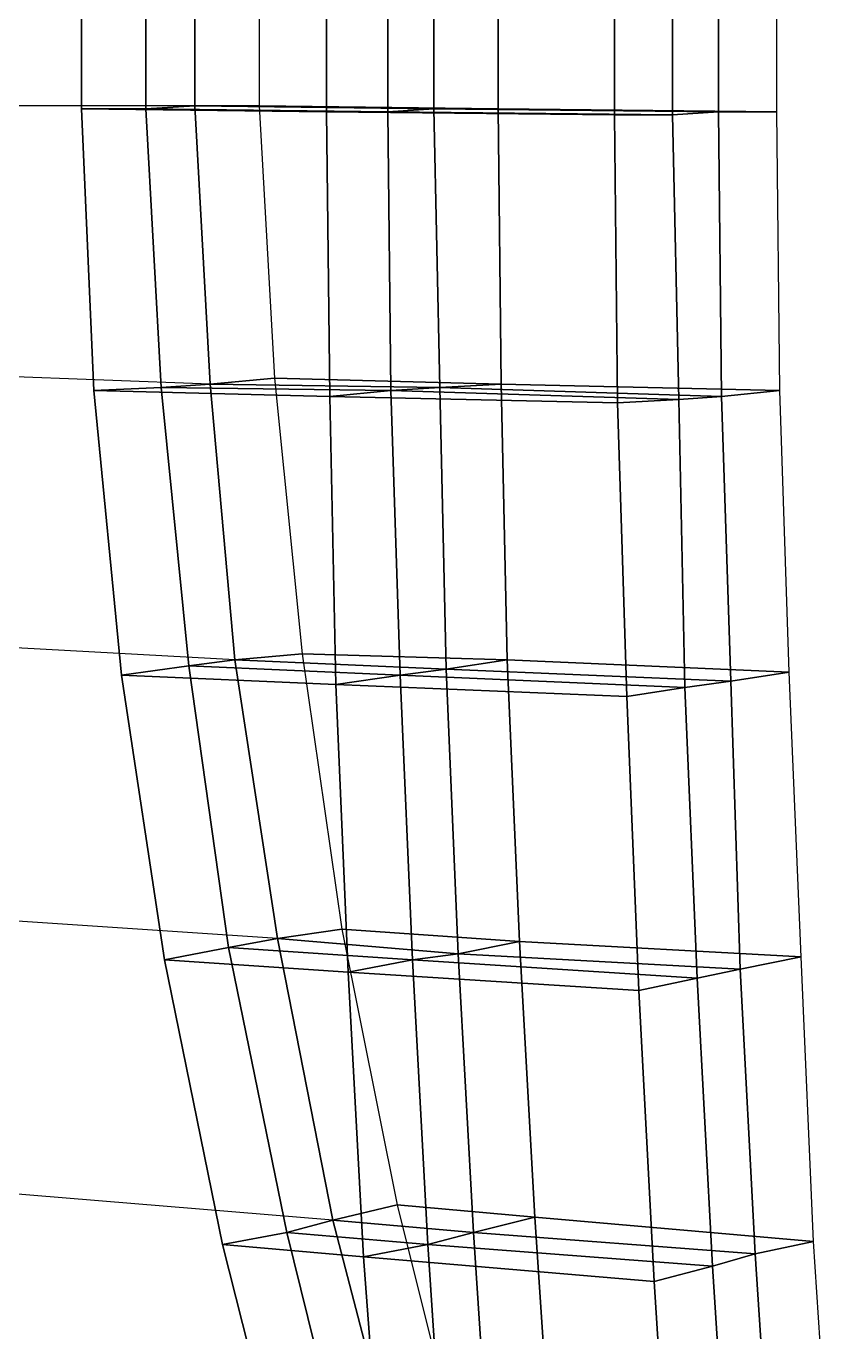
# Model space of a CAD drawing. Extents: x -24.1 to 24.1, y -24.4 to 24.4.
# Drawn here: x -19.131 to -16.5, y -4.455 to -0.19 of the extents above; entities that cross this region are included whole.
import ezdxf

# ---------------------------------------------------------------- set-up
doc = ezdxf.new("R2010")
doc.units = 0
doc.header["$MEASUREMENT"] = 0
for name, color, linetype in [('Bases - borderline bottom', 7, 'CONTINUOUS'), ('Bases - borderline side1', 7, 'CONTINUOUS'), ('Bases - borderline side2', 7, 'CONTINUOUS'), ('Bases - borderline side3', 7, 'CONTINUOUS'), ('Bases - borderline side4', 7, 'CONTINUOUS'), ('Bases - borderline top', 7, 'CONTINUOUS'), ('Bases bottom', 7, 'CONTINUOUS'), ('Bases side1', 7, 'CONTINUOUS'), ('Bases side2', 7, 'CONTINUOUS'), ('Bases side3', 7, 'CONTINUOUS'), ('Bases side4', 7, 'CONTINUOUS'), ('Bases top', 7, 'CONTINUOUS'), ('FEA3', 7, 'CONTINUOUS'), ('LowerTendons', 7, 'CONTINUOUS'), ('UpperTendons', 7, 'CONTINUOUS')]:
    doc.layers.add(name, color=color, linetype=linetype)

msp = doc.modelspace()

# ---------------------------------------------------------------- linework, layer by layer
at = {"layer": 'Bases - borderline bottom'}
for points in [[(-18.74, 0.46, 59.49), (-18.74, -0.46, 59.49), (-17.95, -0.47, 59.98), (-17.95, 0.47, 59.98)], [(-18.58, 0.45, 59.24), (-18.58, -0.45, 59.24), (-17.8, -0.46, 59.72), (-17.8, 0.46, 59.72)], [(-18.37, 0.45, 58.9), (-18.37, -0.45, 58.9), (-17.59, -0.46, 59.37), (-17.59, 0.46, 59.37)], [(-17.94, -1.38, 59.96), (-17.95, -0.47, 59.98), (-18.74, -0.46, 59.49), (-18.69, -1.37, 59.49)], [(-17.78, -1.37, 59.7), (-17.8, -0.46, 59.72), (-18.58, -0.45, 59.24), (-18.53, -1.36, 59.24)], [(-17.58, -1.36, 59.35), (-17.59, -0.46, 59.37), (-18.37, -0.45, 58.9), (-18.32, -1.34, 58.9)], [(-17.76, -2.29, 59.66), (-17.78, -1.37, 59.7), (-18.53, -1.36, 59.24), (-18.45, -2.26, 59.24)], [(-17.56, -2.26, 59.31), (-17.58, -1.36, 59.35), (-18.32, -1.34, 58.9), (-18.23, -2.24, 58.9)], [(-17.91, -2.31, 59.91), (-17.94, -1.38, 59.96), (-18.69, -1.37, 59.49), (-18.6, -2.28, 59.49)], [(-17.72, -3.22, 59.59), (-17.76, -2.29, 59.66), (-18.45, -2.26, 59.24), (-18.31, -3.17, 59.24)], [(-17.52, -3.18, 59.25), (-17.56, -2.26, 59.31), (-18.23, -2.24, 58.9), (-18.1, -3.14, 58.9)], [(-17.87, -3.24, 59.85), (-17.91, -2.31, 59.91), (-18.6, -2.28, 59.49), (-18.47, -3.2, 59.5)], [(-17.47, -4.08, 59.17), (-17.52, -3.18, 59.25), (-18.1, -3.14, 58.9), (-17.92, -4.04, 58.9)], [(-17.67, -4.13, 59.51), (-17.72, -3.22, 59.59), (-18.31, -3.17, 59.24), (-18.13, -4.09, 59.24)], [(-17.82, -4.17, 59.77), (-17.87, -3.24, 59.85), (-18.47, -3.2, 59.5), (-18.28, -4.13, 59.5)], [(-17.41, -4.98, 59.07), (-17.47, -4.08, 59.17), (-17.92, -4.04, 58.9), (-17.69, -4.96, 58.9)], [(-17.61, -5.04, 59.41), (-17.67, -4.13, 59.51), (-18.13, -4.09, 59.24), (-17.89, -5.01, 59.24)], [(-17.76, -5.08, 59.66), (-17.82, -4.17, 59.77), (-18.28, -4.13, 59.5), (-18.05, -5.06, 59.5)]]:
    msp.add_3dface(points, dxfattribs=at)
at = {"layer": 'Bases - borderline side1'}
for points in [[(-18.74, 0.46, 59.49), (-18.74, -0.46, 59.49), (-18.95, -0.46, 59.83), (-18.95, 0.46, 59.83)], [(-18.58, 0.45, 59.24), (-18.58, -0.45, 59.24), (-18.74, -0.46, 59.49), (-18.74, 0.46, 59.49)], [(-18.37, 0.45, 58.9), (-18.37, -0.45, 58.9), (-18.58, -0.45, 59.24), (-18.58, 0.45, 59.24)], [(-17.78, -1.37, 59.7), (-17.8, -0.46, 59.72), (-17.95, -0.47, 59.98), (-17.94, -1.38, 59.96)], [(-17.58, -1.36, 59.35), (-17.59, -0.46, 59.37), (-17.8, -0.46, 59.72), (-17.78, -1.37, 59.7)], [(-17.94, -1.38, 59.96), (-17.95, -0.47, 59.98), (-18.15, -0.47, 60.32), (-18.14, -1.4, 60.3)], [(-17.56, -2.26, 59.31), (-17.58, -1.36, 59.35), (-17.78, -1.37, 59.7), (-17.76, -2.29, 59.66)], [(-17.91, -2.31, 59.91), (-17.94, -1.38, 59.96), (-18.14, -1.4, 60.3), (-18.12, -2.34, 60.26)], [(-17.76, -2.29, 59.66), (-17.78, -1.37, 59.7), (-17.94, -1.38, 59.96), (-17.91, -2.31, 59.91)], [(-17.52, -3.18, 59.25), (-17.56, -2.26, 59.31), (-17.76, -2.29, 59.66), (-17.72, -3.22, 59.59)], [(-17.72, -3.22, 59.59), (-17.76, -2.29, 59.66), (-17.91, -2.31, 59.91), (-17.87, -3.24, 59.85)], [(-17.87, -3.24, 59.85), (-17.91, -2.31, 59.91), (-18.12, -2.34, 60.26), (-18.08, -3.28, 60.19)], [(-17.47, -4.08, 59.17), (-17.52, -3.18, 59.25), (-17.72, -3.22, 59.59), (-17.67, -4.13, 59.51)], [(-17.82, -4.17, 59.77), (-17.87, -3.24, 59.85), (-18.08, -3.28, 60.19), (-18.03, -4.21, 60.11)], [(-17.67, -4.13, 59.51), (-17.72, -3.22, 59.59), (-17.87, -3.24, 59.85), (-17.82, -4.17, 59.77)], [(-17.41, -4.98, 59.07), (-17.47, -4.08, 59.17), (-17.67, -4.13, 59.51), (-17.61, -5.04, 59.41)], [(-17.61, -5.04, 59.41), (-17.67, -4.13, 59.51), (-17.82, -4.17, 59.77), (-17.76, -5.08, 59.66)], [(-17.76, -5.08, 59.66), (-17.82, -4.17, 59.77), (-18.03, -4.21, 60.11), (-17.96, -5.14, 60)]]:
    msp.add_3dface(points, dxfattribs=at)
at = {"layer": 'Bases - borderline side2'}
for points in [[(-18.74, -0.46, 59.49), (-17.95, -0.47, 59.98), (-18.15, -0.47, 60.32), (-18.95, -0.46, 59.83)], [(-17.95, -0.47, 59.98), (-18.74, -0.46, 59.49), (-18.95, -0.46, 59.83), (-18.15, -0.47, 60.32)], [(-18.58, -0.45, 59.24), (-17.8, -0.46, 59.72), (-17.95, -0.47, 59.98), (-18.74, -0.46, 59.49)], [(-17.8, -0.46, 59.72), (-18.58, -0.45, 59.24), (-18.74, -0.46, 59.49), (-17.95, -0.47, 59.98)], [(-18.37, -0.45, 58.9), (-17.59, -0.46, 59.37), (-17.8, -0.46, 59.72), (-18.58, -0.45, 59.24)], [(-17.59, -0.46, 59.37), (-18.37, -0.45, 58.9), (-18.58, -0.45, 59.24), (-17.8, -0.46, 59.72)], [(-17.78, -1.37, 59.7), (-18.53, -1.36, 59.24), (-18.69, -1.37, 59.49), (-17.94, -1.38, 59.96)], [(-17.58, -1.36, 59.35), (-18.32, -1.34, 58.9), (-18.53, -1.36, 59.24), (-17.78, -1.37, 59.7)], [(-17.94, -1.38, 59.96), (-18.69, -1.37, 59.49), (-18.91, -1.38, 59.83), (-18.14, -1.4, 60.3)], [(-17.76, -2.29, 59.66), (-18.45, -2.26, 59.24), (-18.6, -2.28, 59.49), (-17.91, -2.31, 59.91)], [(-17.56, -2.26, 59.31), (-18.23, -2.24, 58.9), (-18.45, -2.26, 59.24), (-17.76, -2.29, 59.66)], [(-17.91, -2.31, 59.91), (-18.6, -2.28, 59.49), (-18.82, -2.31, 59.83), (-18.12, -2.34, 60.26)], [(-17.52, -3.18, 59.25), (-18.1, -3.14, 58.9), (-18.31, -3.17, 59.24), (-17.72, -3.22, 59.59)], [(-17.72, -3.22, 59.59), (-18.31, -3.17, 59.24), (-18.47, -3.2, 59.5), (-17.87, -3.24, 59.85)], [(-17.87, -3.24, 59.85), (-18.47, -3.2, 59.5), (-18.68, -3.24, 59.83), (-18.08, -3.28, 60.19)], [(-17.47, -4.08, 59.17), (-17.92, -4.04, 58.9), (-18.13, -4.09, 59.24), (-17.67, -4.13, 59.51)], [(-17.67, -4.13, 59.51), (-18.13, -4.09, 59.24), (-18.28, -4.13, 59.5), (-17.82, -4.17, 59.77)], [(-17.82, -4.17, 59.77), (-18.28, -4.13, 59.5), (-18.49, -4.17, 59.83), (-18.03, -4.21, 60.11)]]:
    msp.add_3dface(points, dxfattribs=at)
at = {"layer": 'Bases - borderline side3'}
for points in [[(-17.95, -0.47, 59.98), (-17.95, 0.47, 59.98), (-18.15, 0.47, 60.32), (-18.15, -0.47, 60.32)], [(-17.8, -0.46, 59.72), (-17.8, 0.46, 59.72), (-17.95, 0.47, 59.98), (-17.95, -0.47, 59.98)], [(-17.59, -0.46, 59.37), (-17.59, 0.46, 59.37), (-17.8, 0.46, 59.72), (-17.8, -0.46, 59.72)], [(-18.74, -0.46, 59.49), (-18.69, -1.37, 59.49), (-18.91, -1.38, 59.83), (-18.95, -0.46, 59.83)], [(-18.58, -0.45, 59.24), (-18.53, -1.36, 59.24), (-18.69, -1.37, 59.49), (-18.74, -0.46, 59.49)], [(-18.37, -0.45, 58.9), (-18.32, -1.34, 58.9), (-18.53, -1.36, 59.24), (-18.58, -0.45, 59.24)], [(-18.53, -1.36, 59.24), (-18.45, -2.26, 59.24), (-18.6, -2.28, 59.49), (-18.69, -1.37, 59.49)], [(-18.32, -1.34, 58.9), (-18.23, -2.24, 58.9), (-18.45, -2.26, 59.24), (-18.53, -1.36, 59.24)], [(-18.69, -1.37, 59.49), (-18.6, -2.28, 59.49), (-18.82, -2.31, 59.83), (-18.91, -1.38, 59.83)], [(-18.45, -2.26, 59.24), (-18.31, -3.17, 59.24), (-18.47, -3.2, 59.5), (-18.6, -2.28, 59.49)], [(-18.23, -2.24, 58.9), (-18.1, -3.14, 58.9), (-18.31, -3.17, 59.24), (-18.45, -2.26, 59.24)], [(-18.6, -2.28, 59.49), (-18.47, -3.2, 59.5), (-18.68, -3.24, 59.83), (-18.82, -2.31, 59.83)], [(-18.1, -3.14, 58.9), (-17.92, -4.04, 58.9), (-18.13, -4.09, 59.24), (-18.31, -3.17, 59.24)], [(-18.31, -3.17, 59.24), (-18.13, -4.09, 59.24), (-18.28, -4.13, 59.5), (-18.47, -3.2, 59.5)], [(-18.47, -3.2, 59.5), (-18.28, -4.13, 59.5), (-18.49, -4.17, 59.83), (-18.68, -3.24, 59.83)], [(-17.92, -4.04, 58.9), (-17.69, -4.96, 58.9), (-17.89, -5.01, 59.24), (-18.13, -4.09, 59.24)], [(-18.13, -4.09, 59.24), (-17.89, -5.01, 59.24), (-18.05, -5.06, 59.5), (-18.28, -4.13, 59.5)], [(-18.28, -4.13, 59.5), (-18.05, -5.06, 59.5), (-18.25, -5.12, 59.83), (-18.49, -4.17, 59.83)]]:
    msp.add_3dface(points, dxfattribs=at)
at = {"layer": 'Bases - borderline side4'}
for points in [[(-18.53, -1.36, 59.24), (-17.78, -1.37, 59.7), (-17.94, -1.38, 59.96), (-18.69, -1.37, 59.49)], [(-18.32, -1.34, 58.9), (-17.58, -1.36, 59.35), (-17.78, -1.37, 59.7), (-18.53, -1.36, 59.24)], [(-18.69, -1.37, 59.49), (-17.94, -1.38, 59.96), (-18.14, -1.4, 60.3), (-18.91, -1.38, 59.83)], [(-18.45, -2.26, 59.24), (-17.76, -2.29, 59.66), (-17.91, -2.31, 59.91), (-18.6, -2.28, 59.49)], [(-18.23, -2.24, 58.9), (-17.56, -2.26, 59.31), (-17.76, -2.29, 59.66), (-18.45, -2.26, 59.24)], [(-18.6, -2.28, 59.49), (-17.91, -2.31, 59.91), (-18.12, -2.34, 60.26), (-18.82, -2.31, 59.83)], [(-18.1, -3.14, 58.9), (-17.52, -3.18, 59.25), (-17.72, -3.22, 59.59), (-18.31, -3.17, 59.24)], [(-18.31, -3.17, 59.24), (-17.72, -3.22, 59.59), (-17.87, -3.24, 59.85), (-18.47, -3.2, 59.5)], [(-18.47, -3.2, 59.5), (-17.87, -3.24, 59.85), (-18.08, -3.28, 60.19), (-18.68, -3.24, 59.83)], [(-17.92, -4.04, 58.9), (-17.47, -4.08, 59.17), (-17.67, -4.13, 59.51), (-18.13, -4.09, 59.24)], [(-18.13, -4.09, 59.24), (-17.67, -4.13, 59.51), (-17.82, -4.17, 59.77), (-18.28, -4.13, 59.5)], [(-18.28, -4.13, 59.5), (-17.82, -4.17, 59.77), (-18.03, -4.21, 60.11), (-18.49, -4.17, 59.83)]]:
    msp.add_3dface(points, dxfattribs=at)
at = {"layer": 'Bases - borderline top'}
for points in [[(-18.95, 0.46, 59.83), (-18.95, -0.46, 59.83), (-18.15, -0.47, 60.32), (-18.15, 0.47, 60.32)], [(-18.74, 0.46, 59.49), (-18.74, -0.46, 59.49), (-17.95, -0.47, 59.98), (-17.95, 0.47, 59.98)], [(-18.58, 0.45, 59.24), (-18.58, -0.45, 59.24), (-17.8, -0.46, 59.72), (-17.8, 0.46, 59.72)], [(-18.14, -1.4, 60.3), (-18.15, -0.47, 60.32), (-18.95, -0.46, 59.83), (-18.91, -1.38, 59.83)], [(-17.94, -1.38, 59.96), (-17.95, -0.47, 59.98), (-18.74, -0.46, 59.49), (-18.69, -1.37, 59.49)], [(-17.78, -1.37, 59.7), (-17.8, -0.46, 59.72), (-18.58, -0.45, 59.24), (-18.53, -1.36, 59.24)], [(-17.76, -2.29, 59.66), (-17.78, -1.37, 59.7), (-18.53, -1.36, 59.24), (-18.45, -2.26, 59.24)], [(-18.12, -2.34, 60.26), (-18.14, -1.4, 60.3), (-18.91, -1.38, 59.83), (-18.82, -2.31, 59.83)], [(-17.91, -2.31, 59.91), (-17.94, -1.38, 59.96), (-18.69, -1.37, 59.49), (-18.6, -2.28, 59.49)], [(-17.72, -3.22, 59.59), (-17.76, -2.29, 59.66), (-18.45, -2.26, 59.24), (-18.31, -3.17, 59.24)], [(-17.87, -3.24, 59.85), (-17.91, -2.31, 59.91), (-18.6, -2.28, 59.49), (-18.47, -3.2, 59.5)], [(-18.08, -3.28, 60.19), (-18.12, -2.34, 60.26), (-18.82, -2.31, 59.83), (-18.68, -3.24, 59.83)], [(-17.67, -4.13, 59.51), (-17.72, -3.22, 59.59), (-18.31, -3.17, 59.24), (-18.13, -4.09, 59.24)], [(-18.03, -4.21, 60.11), (-18.08, -3.28, 60.19), (-18.68, -3.24, 59.83), (-18.49, -4.17, 59.83)], [(-17.82, -4.17, 59.77), (-17.87, -3.24, 59.85), (-18.47, -3.2, 59.5), (-18.28, -4.13, 59.5)], [(-17.61, -5.04, 59.41), (-17.67, -4.13, 59.51), (-18.13, -4.09, 59.24), (-17.89, -5.01, 59.24)], [(-17.76, -5.08, 59.66), (-17.82, -4.17, 59.77), (-18.28, -4.13, 59.5), (-18.05, -5.06, 59.5)], [(-17.96, -5.14, 60), (-18.03, -4.21, 60.11), (-18.49, -4.17, 59.83), (-18.25, -5.12, 59.83)]]:
    msp.add_3dface(points, dxfattribs=at)
at = {"layer": 'Bases bottom'}
for points in [[(-17.02, 0.48, 60.51), (-17.95, 0.47, 59.98), (-17.95, -0.47, 59.98), (-17.02, -0.48, 60.51)], [(-16.87, 0.47, 60.25), (-17.8, 0.46, 59.72), (-17.8, -0.46, 59.72), (-16.87, -0.47, 60.25)], [(-16.68, 0.47, 59.9), (-17.59, 0.46, 59.37), (-17.59, -0.46, 59.37), (-16.68, -0.47, 59.9)], [(-16.87, -0.47, 60.25), (-17.8, -0.46, 59.72), (-17.78, -1.37, 59.7), (-16.86, -1.4, 60.23)], [(-16.68, -0.47, 59.9), (-17.59, -0.46, 59.37), (-17.58, -1.36, 59.35), (-16.67, -1.38, 59.88)], [(-17.02, -0.48, 60.51), (-17.95, -0.47, 59.98), (-17.94, -1.38, 59.96), (-17, -1.41, 60.49)], [(-16.67, -1.38, 59.88), (-17.58, -1.36, 59.35), (-17.56, -2.26, 59.31), (-16.64, -2.3, 59.83)], [(-17, -1.41, 60.49), (-17.94, -1.38, 59.96), (-17.91, -2.31, 59.91), (-16.98, -2.35, 60.44)], [(-16.86, -1.4, 60.23), (-17.78, -1.37, 59.7), (-17.76, -2.29, 59.66), (-16.83, -2.33, 60.18)], [(-16.64, -2.3, 59.83), (-17.56, -2.26, 59.31), (-17.52, -3.18, 59.25), (-16.6, -3.23, 59.77)], [(-16.83, -2.33, 60.18), (-17.76, -2.29, 59.66), (-17.72, -3.22, 59.59), (-16.8, -3.27, 60.12)], [(-16.98, -2.35, 60.44), (-17.91, -2.31, 59.91), (-17.87, -3.24, 59.85), (-16.94, -3.3, 60.38)], [(-16.6, -3.23, 59.77), (-17.52, -3.18, 59.25), (-17.47, -4.08, 59.17), (-16.56, -4.16, 59.68)], [(-16.94, -3.3, 60.38), (-17.87, -3.24, 59.85), (-17.82, -4.17, 59.77), (-16.89, -4.24, 60.29)], [(-16.8, -3.27, 60.12), (-17.72, -3.22, 59.59), (-17.67, -4.13, 59.51), (-16.75, -4.2, 60.03)], [(-16.56, -4.16, 59.68), (-17.47, -4.08, 59.17), (-17.41, -4.98, 59.07), (-16.5, -5.07, 59.57)], [(-16.75, -4.2, 60.03), (-17.67, -4.13, 59.51), (-17.61, -5.04, 59.41), (-16.69, -5.13, 59.92)], [(-16.89, -4.24, 60.29), (-17.82, -4.17, 59.77), (-17.76, -5.08, 59.66), (-16.83, -5.17, 60.18)]]:
    msp.add_3dface(points, dxfattribs=at)
at = {"layer": 'Bases side1'}
for points in [[(-16.87, -0.47, 60.25), (-17.8, -0.46, 59.72), (-17.95, -0.47, 59.98), (-17.02, -0.48, 60.51)], [(-16.68, -0.47, 59.9), (-17.59, -0.46, 59.37), (-17.8, -0.46, 59.72), (-16.87, -0.47, 60.25)], [(-17.02, -0.48, 60.51), (-17.95, -0.47, 59.98), (-18.15, -0.47, 60.32), (-17.21, -0.48, 60.86)], [(-16.67, -1.38, 59.88), (-17.58, -1.36, 59.35), (-17.78, -1.37, 59.7), (-16.86, -1.4, 60.23)], [(-17, -1.41, 60.49), (-17.94, -1.38, 59.96), (-18.14, -1.4, 60.3), (-17.2, -1.42, 60.84)], [(-16.86, -1.4, 60.23), (-17.78, -1.37, 59.7), (-17.94, -1.38, 59.96), (-17, -1.41, 60.49)], [(-16.64, -2.3, 59.83), (-17.56, -2.26, 59.31), (-17.76, -2.29, 59.66), (-16.83, -2.33, 60.18)], [(-16.83, -2.33, 60.18), (-17.76, -2.29, 59.66), (-17.91, -2.31, 59.91), (-16.98, -2.35, 60.44)], [(-16.98, -2.35, 60.44), (-17.91, -2.31, 59.91), (-18.12, -2.34, 60.26), (-17.17, -2.38, 60.79)], [(-16.6, -3.23, 59.77), (-17.52, -3.18, 59.25), (-17.72, -3.22, 59.59), (-16.8, -3.27, 60.12)], [(-16.94, -3.3, 60.38), (-17.87, -3.24, 59.85), (-18.08, -3.28, 60.19), (-17.13, -3.34, 60.73)], [(-16.8, -3.27, 60.12), (-17.72, -3.22, 59.59), (-17.87, -3.24, 59.85), (-16.94, -3.3, 60.38)], [(-16.56, -4.16, 59.68), (-17.47, -4.08, 59.17), (-17.67, -4.13, 59.51), (-16.75, -4.2, 60.03)], [(-16.75, -4.2, 60.03), (-17.67, -4.13, 59.51), (-17.82, -4.17, 59.77), (-16.89, -4.24, 60.29)], [(-16.89, -4.24, 60.29), (-17.82, -4.17, 59.77), (-18.03, -4.21, 60.11), (-17.08, -4.29, 60.64)]]:
    msp.add_3dface(points, dxfattribs=at)
at = {"layer": 'Bases side2'}
for points in [[(-17.95, 0.47, 59.98), (-17.95, -0.47, 59.98), (-18.15, -0.47, 60.32), (-18.15, 0.47, 60.32)], [(-17.8, 0.46, 59.72), (-17.8, -0.46, 59.72), (-17.95, -0.47, 59.98), (-17.95, 0.47, 59.98)], [(-17.59, 0.46, 59.37), (-17.59, -0.46, 59.37), (-17.8, -0.46, 59.72), (-17.8, 0.46, 59.72)], [(-17.8, -0.46, 59.72), (-17.78, -1.37, 59.7), (-17.94, -1.38, 59.96), (-17.95, -0.47, 59.98)], [(-17.59, -0.46, 59.37), (-17.58, -1.36, 59.35), (-17.78, -1.37, 59.7), (-17.8, -0.46, 59.72)], [(-17.95, -0.47, 59.98), (-17.94, -1.38, 59.96), (-18.14, -1.4, 60.3), (-18.15, -0.47, 60.32)], [(-17.58, -1.36, 59.35), (-17.56, -2.26, 59.31), (-17.76, -2.29, 59.66), (-17.78, -1.37, 59.7)], [(-17.94, -1.38, 59.96), (-17.91, -2.31, 59.91), (-18.12, -2.34, 60.26), (-18.14, -1.4, 60.3)], [(-17.78, -1.37, 59.7), (-17.76, -2.29, 59.66), (-17.91, -2.31, 59.91), (-17.94, -1.38, 59.96)], [(-17.56, -2.26, 59.31), (-17.52, -3.18, 59.25), (-17.72, -3.22, 59.59), (-17.76, -2.29, 59.66)], [(-17.76, -2.29, 59.66), (-17.72, -3.22, 59.59), (-17.87, -3.24, 59.85), (-17.91, -2.31, 59.91)], [(-17.91, -2.31, 59.91), (-17.87, -3.24, 59.85), (-18.08, -3.28, 60.19), (-18.12, -2.34, 60.26)], [(-17.52, -3.18, 59.25), (-17.47, -4.08, 59.17), (-17.67, -4.13, 59.51), (-17.72, -3.22, 59.59)], [(-17.87, -3.24, 59.85), (-17.82, -4.17, 59.77), (-18.03, -4.21, 60.11), (-18.08, -3.28, 60.19)], [(-17.72, -3.22, 59.59), (-17.67, -4.13, 59.51), (-17.82, -4.17, 59.77), (-17.87, -3.24, 59.85)], [(-17.47, -4.08, 59.17), (-17.41, -4.98, 59.07), (-17.61, -5.04, 59.41), (-17.67, -4.13, 59.51)], [(-17.67, -4.13, 59.51), (-17.61, -5.04, 59.41), (-17.76, -5.08, 59.66), (-17.82, -4.17, 59.77)], [(-17.82, -4.17, 59.77), (-17.76, -5.08, 59.66), (-17.96, -5.14, 60), (-18.03, -4.21, 60.11)]]:
    msp.add_3dface(points, dxfattribs=at)
at = {"layer": 'Bases side3'}
for points in [[(-17.8, -0.46, 59.72), (-16.87, -0.47, 60.25), (-17.02, -0.48, 60.51), (-17.95, -0.47, 59.98)], [(-17.59, -0.46, 59.37), (-16.68, -0.47, 59.9), (-16.87, -0.47, 60.25), (-17.8, -0.46, 59.72)], [(-17.95, -0.47, 59.98), (-17.02, -0.48, 60.51), (-17.21, -0.48, 60.86), (-18.15, -0.47, 60.32)], [(-17.58, -1.36, 59.35), (-16.67, -1.38, 59.88), (-16.86, -1.4, 60.23), (-17.78, -1.37, 59.7)], [(-17.94, -1.38, 59.96), (-17, -1.41, 60.49), (-17.2, -1.42, 60.84), (-18.14, -1.4, 60.3)], [(-17.78, -1.37, 59.7), (-16.86, -1.4, 60.23), (-17, -1.41, 60.49), (-17.94, -1.38, 59.96)], [(-17.56, -2.26, 59.31), (-16.64, -2.3, 59.83), (-16.83, -2.33, 60.18), (-17.76, -2.29, 59.66)], [(-17.76, -2.29, 59.66), (-16.83, -2.33, 60.18), (-16.98, -2.35, 60.44), (-17.91, -2.31, 59.91)], [(-17.91, -2.31, 59.91), (-16.98, -2.35, 60.44), (-17.17, -2.38, 60.79), (-18.12, -2.34, 60.26)], [(-17.52, -3.18, 59.25), (-16.6, -3.23, 59.77), (-16.8, -3.27, 60.12), (-17.72, -3.22, 59.59)], [(-17.87, -3.24, 59.85), (-16.94, -3.3, 60.38), (-17.13, -3.34, 60.73), (-18.08, -3.28, 60.19)], [(-17.72, -3.22, 59.59), (-16.8, -3.27, 60.12), (-16.94, -3.3, 60.38), (-17.87, -3.24, 59.85)], [(-17.47, -4.08, 59.17), (-16.56, -4.16, 59.68), (-16.75, -4.2, 60.03), (-17.67, -4.13, 59.51)], [(-17.67, -4.13, 59.51), (-16.75, -4.2, 60.03), (-16.89, -4.24, 60.29), (-17.82, -4.17, 59.77)], [(-17.82, -4.17, 59.77), (-16.89, -4.24, 60.29), (-17.08, -4.29, 60.64), (-18.03, -4.21, 60.11)]]:
    msp.add_3dface(points, dxfattribs=at)
at = {"layer": 'Bases side4'}
for points in [[(-17.02, -0.48, 60.51), (-17.02, 0.48, 60.51), (-17.21, 0.48, 60.86), (-17.21, -0.48, 60.86)], [(-16.87, -0.47, 60.25), (-16.87, 0.47, 60.25), (-17.02, 0.48, 60.51), (-17.02, -0.48, 60.51)], [(-16.68, -0.47, 59.9), (-16.68, 0.47, 59.9), (-16.87, 0.47, 60.25), (-16.87, -0.47, 60.25)], [(-17, -1.41, 60.49), (-17.02, -0.48, 60.51), (-17.21, -0.48, 60.86), (-17.2, -1.42, 60.84)], [(-16.86, -1.4, 60.23), (-16.87, -0.47, 60.25), (-17.02, -0.48, 60.51), (-17, -1.41, 60.49)], [(-16.67, -1.38, 59.88), (-16.68, -0.47, 59.9), (-16.87, -0.47, 60.25), (-16.86, -1.4, 60.23)], [(-16.83, -2.33, 60.18), (-16.86, -1.4, 60.23), (-17, -1.41, 60.49), (-16.98, -2.35, 60.44)], [(-16.64, -2.3, 59.83), (-16.67, -1.38, 59.88), (-16.86, -1.4, 60.23), (-16.83, -2.33, 60.18)], [(-16.98, -2.35, 60.44), (-17, -1.41, 60.49), (-17.2, -1.42, 60.84), (-17.17, -2.38, 60.79)], [(-16.6, -3.23, 59.77), (-16.64, -2.3, 59.83), (-16.83, -2.33, 60.18), (-16.8, -3.27, 60.12)], [(-16.8, -3.27, 60.12), (-16.83, -2.33, 60.18), (-16.98, -2.35, 60.44), (-16.94, -3.3, 60.38)], [(-16.94, -3.3, 60.38), (-16.98, -2.35, 60.44), (-17.17, -2.38, 60.79), (-17.13, -3.34, 60.73)], [(-16.56, -4.16, 59.68), (-16.6, -3.23, 59.77), (-16.8, -3.27, 60.12), (-16.75, -4.2, 60.03)], [(-16.75, -4.2, 60.03), (-16.8, -3.27, 60.12), (-16.94, -3.3, 60.38), (-16.89, -4.24, 60.29)], [(-16.89, -4.24, 60.29), (-16.94, -3.3, 60.38), (-17.13, -3.34, 60.73), (-17.08, -4.29, 60.64)], [(-16.5, -5.07, 59.57), (-16.56, -4.16, 59.68), (-16.75, -4.2, 60.03), (-16.69, -5.13, 59.92)], [(-16.69, -5.13, 59.92), (-16.75, -4.2, 60.03), (-16.89, -4.24, 60.29), (-16.83, -5.17, 60.18)], [(-16.83, -5.17, 60.18), (-16.89, -4.24, 60.29), (-17.08, -4.29, 60.64), (-17.02, -5.23, 60.53)]]:
    msp.add_3dface(points, dxfattribs=at)
at = {"layer": 'Bases top'}
for points in [[(-17.21, 0.48, 60.86), (-18.15, 0.47, 60.32), (-18.15, -0.47, 60.32), (-17.21, -0.48, 60.86)], [(-17.02, 0.48, 60.51), (-17.95, 0.47, 59.98), (-17.95, -0.47, 59.98), (-17.02, -0.48, 60.51)], [(-16.87, 0.47, 60.25), (-17.8, 0.46, 59.72), (-17.8, -0.46, 59.72), (-16.87, -0.47, 60.25)], [(-16.87, -0.47, 60.25), (-17.8, -0.46, 59.72), (-17.78, -1.37, 59.7), (-16.86, -1.4, 60.23)], [(-17.21, -0.48, 60.86), (-18.15, -0.47, 60.32), (-18.14, -1.4, 60.3), (-17.2, -1.42, 60.84)], [(-17.02, -0.48, 60.51), (-17.95, -0.47, 59.98), (-17.94, -1.38, 59.96), (-17, -1.41, 60.49)], [(-17.2, -1.42, 60.84), (-18.14, -1.4, 60.3), (-18.12, -2.34, 60.26), (-17.17, -2.38, 60.79)], [(-17, -1.41, 60.49), (-17.94, -1.38, 59.96), (-17.91, -2.31, 59.91), (-16.98, -2.35, 60.44)], [(-16.86, -1.4, 60.23), (-17.78, -1.37, 59.7), (-17.76, -2.29, 59.66), (-16.83, -2.33, 60.18)], [(-16.83, -2.33, 60.18), (-17.76, -2.29, 59.66), (-17.72, -3.22, 59.59), (-16.8, -3.27, 60.12)], [(-17.17, -2.38, 60.79), (-18.12, -2.34, 60.26), (-18.08, -3.28, 60.19), (-17.13, -3.34, 60.73)], [(-16.98, -2.35, 60.44), (-17.91, -2.31, 59.91), (-17.87, -3.24, 59.85), (-16.94, -3.3, 60.38)], [(-16.94, -3.3, 60.38), (-17.87, -3.24, 59.85), (-17.82, -4.17, 59.77), (-16.89, -4.24, 60.29)], [(-16.8, -3.27, 60.12), (-17.72, -3.22, 59.59), (-17.67, -4.13, 59.51), (-16.75, -4.2, 60.03)], [(-17.13, -3.34, 60.73), (-18.08, -3.28, 60.19), (-18.03, -4.21, 60.11), (-17.08, -4.29, 60.64)], [(-16.75, -4.2, 60.03), (-17.67, -4.13, 59.51), (-17.61, -5.04, 59.41), (-16.69, -5.13, 59.92)], [(-16.89, -4.24, 60.29), (-17.82, -4.17, 59.77), (-17.76, -5.08, 59.66), (-16.83, -5.17, 60.18)], [(-17.08, -4.29, 60.64), (-18.03, -4.21, 60.11), (-17.96, -5.14, 60), (-17.02, -5.23, 60.53)]]:
    msp.add_3dface(points, dxfattribs=at)
at = {"layer": 'FEA3'}
for p, q in [((-18.95, 0.46, 59.83), (-18.95, -0.46, 59.83)), ((-18.37, 0.45, 58.9), (-18.37, -0.45, 58.9)), ((-18.95, -0.46, 59.83), (-18.91, -1.38, 59.83)), ((-18.37, -0.45, 58.9), (-18.32, -1.34, 58.9)), ((-18.32, -1.34, 58.9), (-18.23, -2.24, 58.9)), ((-18.91, -1.38, 59.83), (-18.82, -2.31, 59.83)), ((-18.23, -2.24, 58.9), (-18.1, -3.14, 58.9)), ((-18.82, -2.31, 59.83), (-18.68, -3.24, 59.83)), ((-18.1, -3.14, 58.9), (-17.92, -4.04, 58.9)), ((-18.68, -3.24, 59.83), (-18.49, -4.17, 59.83)), ((-17.92, -4.04, 58.9), (-17.69, -4.96, 58.9)), ((-18.49, -4.17, 59.83), (-18.25, -5.12, 59.83))]:
    msp.add_line(p, q, dxfattribs=at)
for points in [[(-18.74, 0.46, 59.49), (-18.74, -0.46, 59.49), (-18.95, -0.46, 59.83), (-18.95, 0.46, 59.83)], [(-18.58, 0.45, 59.24), (-18.58, -0.45, 59.24), (-18.74, -0.46, 59.49), (-18.74, 0.46, 59.49)], [(-18.37, 0.45, 58.9), (-18.37, -0.45, 58.9), (-18.58, -0.45, 59.24), (-18.58, 0.45, 59.24)], [(-18.74, -0.46, 59.49), (-18.69, -1.37, 59.49), (-18.91, -1.38, 59.83), (-18.95, -0.46, 59.83)], [(-18.58, -0.45, 59.24), (-18.53, -1.36, 59.24), (-18.69, -1.37, 59.49), (-18.74, -0.46, 59.49)], [(-18.37, -0.45, 58.9), (-18.32, -1.34, 58.9), (-18.53, -1.36, 59.24), (-18.58, -0.45, 59.24)], [(-18.53, -1.36, 59.24), (-18.45, -2.26, 59.24), (-18.6, -2.28, 59.49), (-18.69, -1.37, 59.49)], [(-18.32, -1.34, 58.9), (-18.23, -2.24, 58.9), (-18.45, -2.26, 59.24), (-18.53, -1.36, 59.24)], [(-18.69, -1.37, 59.49), (-18.6, -2.28, 59.49), (-18.82, -2.31, 59.83), (-18.91, -1.38, 59.83)], [(-18.45, -2.26, 59.24), (-18.31, -3.17, 59.24), (-18.47, -3.2, 59.5), (-18.6, -2.28, 59.49)], [(-18.23, -2.24, 58.9), (-18.1, -3.14, 58.9), (-18.31, -3.17, 59.24), (-18.45, -2.26, 59.24)], [(-18.6, -2.28, 59.49), (-18.47, -3.2, 59.5), (-18.68, -3.24, 59.83), (-18.82, -2.31, 59.83)], [(-18.1, -3.14, 58.9), (-17.92, -4.04, 58.9), (-18.13, -4.09, 59.24), (-18.31, -3.17, 59.24)], [(-18.31, -3.17, 59.24), (-18.13, -4.09, 59.24), (-18.28, -4.13, 59.5), (-18.47, -3.2, 59.5)], [(-18.47, -3.2, 59.5), (-18.28, -4.13, 59.5), (-18.49, -4.17, 59.83), (-18.68, -3.24, 59.83)], [(-17.92, -4.04, 58.9), (-17.69, -4.96, 58.9), (-17.89, -5.01, 59.24), (-18.13, -4.09, 59.24)], [(-18.13, -4.09, 59.24), (-17.89, -5.01, 59.24), (-18.05, -5.06, 59.5), (-18.28, -4.13, 59.5)], [(-18.28, -4.13, 59.5), (-18.05, -5.06, 59.5), (-18.25, -5.12, 59.83), (-18.49, -4.17, 59.83)]]:
    msp.add_3dface(points, dxfattribs=at)
at = {"layer": 'LowerTendons'}
for p, q in [((-18.58, -0.45, 59.24), (-19.59, -0.45, 58.58)), ((-17.8, -0.46, 59.72), (-18.58, -0.45, 59.24)), ((-16.87, -0.47, 60.25), (-17.8, -0.46, 59.72)), ((-18.53, -1.36, 59.24), (-19.58, -1.32, 58.56)), ((-17.78, -1.37, 59.7), (-18.53, -1.36, 59.24)), ((-16.86, -1.4, 60.23), (-17.78, -1.37, 59.7)), ((-18.45, -2.26, 59.24), (-19.55, -2.2, 58.53)), ((-17.76, -2.29, 59.66), (-18.45, -2.26, 59.24)), ((-16.83, -2.33, 60.18), (-17.76, -2.29, 59.66)), ((-18.31, -3.17, 59.24), (-19.51, -3.09, 58.47)), ((-17.72, -3.22, 59.59), (-18.31, -3.17, 59.24)), ((-16.8, -3.27, 60.12), (-17.72, -3.22, 59.59)), ((-18.13, -4.09, 59.24), (-19.46, -3.98, 58.39)), ((-17.67, -4.13, 59.51), (-18.13, -4.09, 59.24)), ((-16.75, -4.2, 60.03), (-17.67, -4.13, 59.51))]:
    msp.add_line(p, q, dxfattribs=at)
at = {"layer": 'UpperTendons'}
for p, q in [((-17.95, -0.47, 59.98), (-17.95, 0.47, 59.98)), ((-17.95, -0.47, 59.98), (-17.94, -1.38, 59.96)), ((-17.94, -1.38, 59.96), (-17.91, -2.31, 59.91)), ((-17.91, -2.31, 59.91), (-17.87, -3.24, 59.85)), ((-17.87, -3.24, 59.85), (-17.82, -4.17, 59.77)), ((-17.82, -4.17, 59.77), (-17.76, -5.08, 59.66))]:
    msp.add_line(p, q, dxfattribs=at)

doc.saveas('drawing.dxf')
